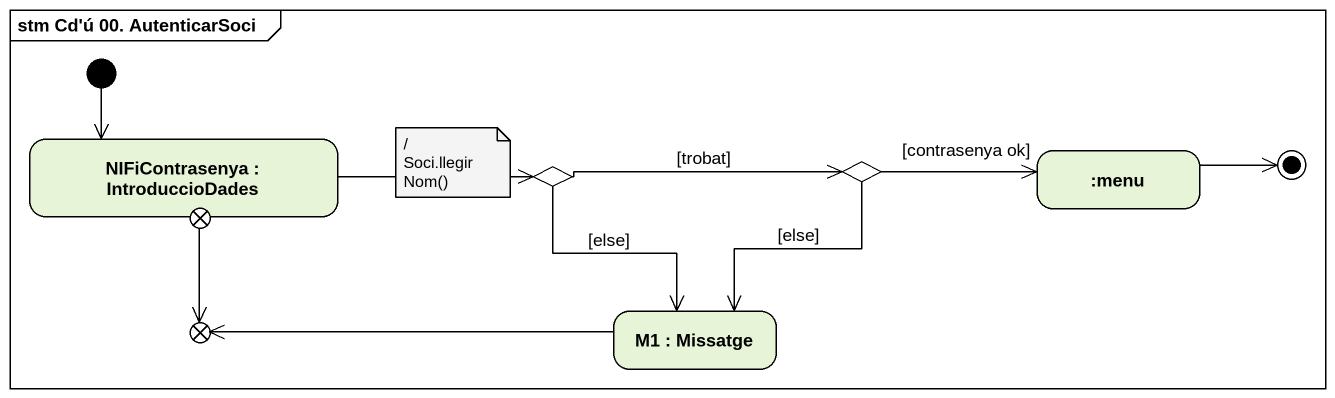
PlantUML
@startuml
mainframe stm Cd'ú 00. AutenticarSoci
hide empty description
state "NIFiContrasenya : IntroduccioDades" as NIFiContrasenya
state ":menu" as menu
state exit1 <<choice>>
state choice1 <<choice>>
state choice2 <<choice>>
state exit2 <<choice>>
state "M1 : Missatge" as M1
[*] --> NIFiContrasenya
NIFiContrasenya -right-> choice1
exit1 --> exit2
choice1 -right-> choice2 : [trobat]
choice1 --> M1 : [else]
choice2 -right-> menu
choice2 --> M1 : [else]
M1 -left-> exit2
menu -right-> [*] : [contrasenya ok]
note as N1
  / Soci.llegirNom()
end note
@enduml
